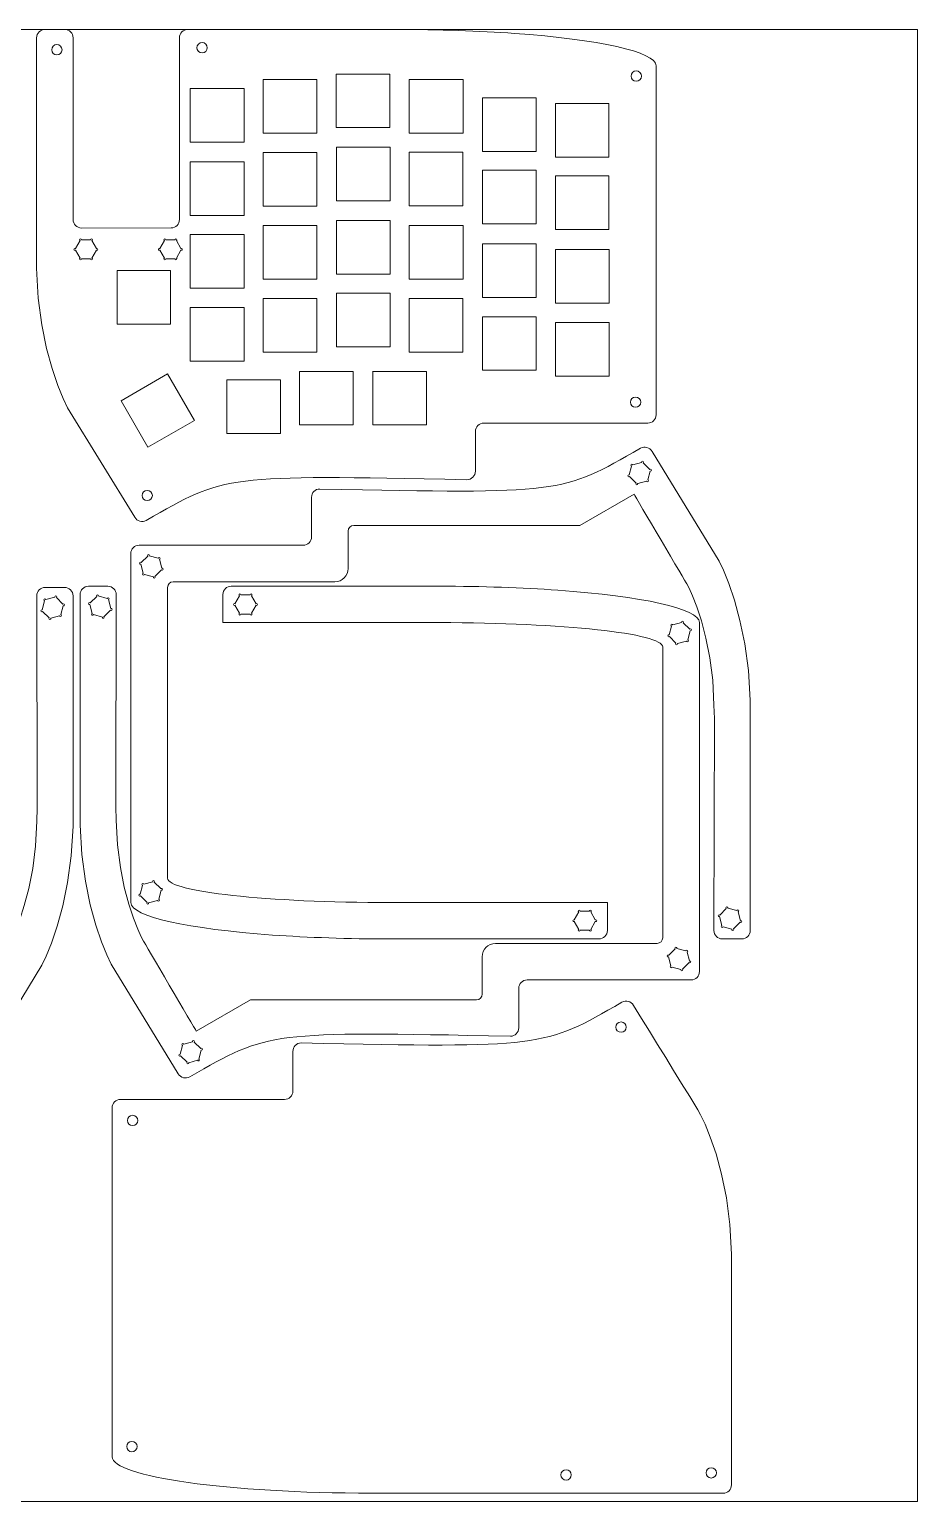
# Model space of a CAD drawing. Header units: inches. Extents: x 0 to 1120, y 0 to 1089.
# Drawn here: x 463 to 1120, y 0 to 1089 of the extents above; entities that cross this region are included whole.
import ezdxf

# ---------------------------------------------------------------- set-up
doc = ezdxf.new("R2010")
doc.units = ezdxf.units.IN
doc.header["$MEASUREMENT"] = 0
doc.layers.add('Layer 1', color=7, linetype='Continuous')

# ---------------------------------------------------------------- blocks, each defined once
blk = doc.blocks.new('block 2')
at = {"layer": 'Layer 1', "lineweight": 0}
blk.add_lwpolyline([(0, 1088.5), (1119.7, 1088.5), (1119.7, 0), (0, 0), (0, 1088.5)], dxfattribs=at)
at = {"layer": 'Layer 1', "color": 154, "lineweight": 5, "true_color": 0x213f99}
for points in [[(636, 1051.6), (675.6, 1051.6), (675.6, 1011.9), (636, 1011.9), (636, 1051.6)], [(689.9, 1055.5), (729.6, 1055.5), (729.6, 1015.9), (689.9, 1015.9), (689.9, 1055.5)], [(744, 1051.6), (783.7, 1051.6), (783.7, 1011.9), (744, 1011.9), (744, 1051.6)], [(582.1, 1044.8), (621.8, 1044.8), (621.8, 1005.1), (582.1, 1005.1), (582.1, 1044.8)], [(798.1, 1038), (837.8, 1038), (837.8, 998.3), (798.1, 998.3), (798.1, 1038)], [(852, 1033.7), (891.6, 1033.7)], [(852, 994.1), (852, 1033.7)], [(891.6, 1033.7), (891.6, 994.1)], [(690.1, 1001.4), (729.8, 1001.4), (729.8, 961.7), (690.1, 961.7), (690.1, 1001.4)], [(582.1, 990.7), (621.8, 990.7), (621.8, 951), (582.1, 951), (582.1, 990.7)], [(636, 997.5), (675.6, 997.5), (675.6, 957.8), (636, 957.8), (636, 997.5)], [(744, 997.7), (783.6, 997.7), (783.6, 958.1), (744, 958.1), (744, 997.7)], [(891.6, 994.1), (852, 994.1)], [(798.1, 984.4), (837.8, 984.4), (837.8, 944.7), (798.1, 944.7), (798.1, 984.4)], [(852, 980.2), (891.6, 980.2)], [(852, 940.5), (852, 980.2)], [(891.6, 980.2), (891.6, 940.5)], [(690.1, 947.3), (729.8, 947.3), (729.8, 907.6), (690.1, 907.6), (690.1, 947.3)], [(582.1, 936.8), (621.8, 936.8), (621.8, 897.1), (582.1, 897.1), (582.1, 936.8)], [(636, 943.6), (675.7, 943.6), (675.7, 903.9), (636, 903.9), (636, 943.6)], [(744, 943.6), (783.7, 943.6), (783.7, 903.9), (744, 903.9), (744, 943.6)], [(891.6, 940.5), (852, 940.5)], [(798.1, 930), (837.8, 930), (837.8, 890.3), (798.1, 890.3), (798.1, 930)], [(852, 925.7), (891.7, 925.7), (891.7, 886.1), (852, 886.1), (852, 925.7)], [(528, 910.2), (567.5, 910.2), (567.5, 870.5), (528, 870.5), (528, 910.2)], [(690.1, 893.4), (729.8, 893.4), (729.8, 853.7), (690.1, 853.7), (690.1, 893.4)], [(582.1, 882.9), (621.8, 882.9), (621.8, 843.3), (582.1, 843.3), (582.1, 882.9)], [(636, 889.5), (675.7, 889.5), (675.7, 849.8), (636, 849.8), (636, 889.5)], [(744, 889.5), (783.6, 889.5), (783.6, 849.8), (744, 849.8), (744, 889.5)], [(798.1, 876.1), (837.8, 876.1), (837.8, 836.5), (798.1, 836.5), (798.1, 876.1)], [(852.1, 871.9), (891.8, 871.9), (891.8, 832.2), (852.1, 832.2), (852.1, 871.9)], [(530.9, 814), (565.3, 833.8), (585.1, 799.4), (550.7, 779.6), (530.9, 814)], [(609, 829.4), (648.7, 829.4), (648.7, 789.7), (609, 789.7), (609, 829.4)], [(662.9, 835.7), (702.6, 835.7), (702.6, 796.1), (662.9, 796.1), (662.9, 835.7)], [(717, 808.6), (717, 835.8)], [(717, 835.7), (756.7, 835.7)], [(756.7, 835.7), (756.7, 796.1)], [(717, 796.1), (717, 808.6)], [(756.7, 796.1), (717, 796.1)]]:
    blk.add_lwpolyline(points, dxfattribs=at)
for points, knots in [([(792.8, 761.9), (792.8, 758.4), (790, 755.6), (786.5, 755.6), (607.9, 759.2), (607.9, 759.2), (549.5, 725.5), (546.5, 723.8), (542.7, 724.8), (541, 727.8), (541, 727.8), (491.4, 808.8), (491.4, 808.8), (491.4, 808.8), (488.1, 815.7), (488.1, 815.7), (488.1, 815.7), (484.2, 825.3), (484.2, 825.3), (484.2, 825.3), (480, 837.7), (480, 837.7), (480, 837.7), (475.9, 852.7), (475.9, 852.7), (475.9, 852.7), (472.3, 870.2), (472.3, 870.2), (472.3, 870.2), (469.6, 889.9), (469.6, 889.9), (469.6, 889.9), (468.5, 911.9), (468.5, 911.9), (468.5, 911.9), (468.5, 1082.3), (468.5, 1082.3), (468.5, 1085.7), (471.3, 1088.5), (474.8, 1088.5), (474.8, 1088.5), (489.2, 1088.5), (489.2, 1088.5), (492.7, 1088.5), (495.5, 1085.7), (495.5, 1082.3), (495.5, 1082.3), (495.5, 948), (495.5, 948), (495.5, 944.6), (498.3, 941.8), (501.7, 941.6), (501.7, 941.6), (567.9, 941.8), (567.9, 941.8), (571.3, 941.8), (574.1, 944.6), (574.1, 948), (574.1, 948), (574.1, 1082.3), (574.1, 1082.3), (574.1, 1085.7), (576.9, 1088.5), (580.4, 1088.5), (580.4, 1088.5), (734.5, 1088.5), (734.5, 1088.5), (765.9, 1088.5), (795.5, 1087.4), (821.7, 1085.6), (883.9, 1081.1), (926.4, 1072), (926.4, 1061.6), (926.4, 1061.6), (926.4, 803.6), (926.4, 803.6), (926.4, 800.2), (923.6, 797.4), (920.2, 797.4), (920.2, 797.4), (799, 797.4), (799, 797.4), (795.6, 797.4), (792.8, 794.6), (792.8, 791.1), (792.8, 791.1), (792.8, 761.9), (792.8, 761.9)], [0, 0, 0, 0, 1, 1, 1, 2, 2, 2, 3, 3, 3, 4, 4, 4, 5, 5, 5, 6, 6, 6, 7, 7, 7, 8, 8, 8, 9, 9, 9, 10, 10, 10, 11, 11, 11, 12, 12, 12, 13, 13, 13, 14, 14, 14, 15, 15, 15, 16, 16, 16, 17, 17, 17, 18, 18, 18, 19, 19, 19, 20, 20, 20, 21, 21, 21, 22, 22, 22, 23, 23, 23, 24, 24, 24, 25, 25, 25, 26, 26, 26, 27, 27, 27, 28, 28, 28, 29, 29, 29, 29]), ([(588.1, 1077.7), (588.1, 1077.7), (588.1, 1077.7), (588.1, 1077.7), (589.6, 1079.2), (592, 1079.2), (593.5, 1077.7), (595, 1076.2), (595, 1073.8), (593.5, 1072.3), (592, 1070.8), (589.6, 1070.8), (588.1, 1072.3), (586.6, 1073.8), (586.6, 1076.2), (588.1, 1077.7)], [0, 0, 0, 0, 1, 1, 1, 2, 2, 2, 3, 3, 3, 4, 4, 4, 5, 5, 5, 5]), ([(487.3, 1073.5), (487.3, 1073.5), (487.3, 1073.5), (487.3, 1073.5), (487.3, 1071.4), (485.6, 1069.7), (483.5, 1069.7), (481.4, 1069.7), (479.7, 1071.4), (479.7, 1073.5), (479.7, 1075.6), (481.4, 1077.3), (483.5, 1077.3), (485.6, 1077.3), (487.3, 1075.6), (487.3, 1073.5)], [0, 0, 0, 0, 1, 1, 1, 2, 2, 2, 3, 3, 3, 4, 4, 4, 5, 5, 5, 5]), ([(911.7, 1050.2), (911.7, 1050.2), (911.7, 1050.2), (911.7, 1050.2), (909.6, 1050.2), (907.9, 1051.9), (907.9, 1054), (907.9, 1056.1), (909.6, 1057.9), (911.7, 1057.9), (913.8, 1057.9), (915.6, 1056.1), (915.6, 1054), (915.6, 1051.9), (913.8, 1050.2), (911.7, 1050.2)], [0, 0, 0, 0, 1, 1, 1, 2, 2, 2, 3, 3, 3, 4, 4, 4, 5, 5, 5, 5]), ([(496.8, 926.6), (496.9, 926.6), (497, 926.6), (497.2, 926.5), (497.2, 926.5), (500.6, 932.4), (500.6, 932.4), (500.4, 932.5), (500.2, 932.7), (500.2, 933), (500.2, 933.4), (500.5, 933.7), (500.9, 933.7), (501.3, 933.7), (501.6, 933.4), (501.6, 933), (501.6, 933), (508.4, 933), (508.4, 933), (508.4, 933.4), (508.7, 933.7), (509.1, 933.7), (509.5, 933.7), (509.8, 933.4), (509.8, 933), (509.8, 932.7), (509.6, 932.5), (509.4, 932.4), (509.4, 932.4), (512.8, 926.5), (512.8, 926.5), (512.9, 926.6), (513, 926.6), (513.1, 926.6), (513.5, 926.6), (513.8, 926.3), (513.8, 925.9), (513.8, 925.5), (513.5, 925.2), (513.1, 925.2), (513, 925.2), (512.9, 925.2), (512.8, 925.3), (512.8, 925.3), (509.4, 919.4), (509.4, 919.4), (509.6, 919.3), (509.8, 919.1), (509.8, 918.8), (509.8, 918.4), (509.5, 918.1), (509.1, 918.1), (508.7, 918.1), (508.4, 918.4), (508.4, 918.8), (508.4, 918.8), (501.6, 918.8), (501.6, 918.8), (501.6, 918.4), (501.3, 918.1), (500.9, 918.1), (500.5, 918.1), (500.2, 918.4), (500.2, 918.8), (500.2, 919.1), (500.4, 919.3), (500.6, 919.4), (500.6, 919.4), (497.2, 925.3), (497.2, 925.3), (497.1, 925.2), (497, 925.2), (496.8, 925.2), (496.4, 925.2), (496.1, 925.5), (496.1, 925.9), (496.1, 926.3), (496.4, 926.6), (496.8, 926.6)], [0, 0, 0, 0, 1, 1, 1, 2, 2, 2, 3, 3, 3, 4, 4, 4, 5, 5, 5, 6, 6, 6, 7, 7, 7, 8, 8, 8, 9, 9, 9, 10, 10, 10, 11, 11, 11, 12, 12, 12, 13, 13, 13, 14, 14, 14, 15, 15, 15, 16, 16, 16, 17, 17, 17, 18, 18, 18, 19, 19, 19, 20, 20, 20, 21, 21, 21, 22, 22, 22, 23, 23, 23, 24, 24, 24, 25, 25, 25, 26, 26, 26, 26]), ([(559.2, 926.6), (559.3, 926.6), (559.4, 926.6), (559.6, 926.5), (559.6, 926.5), (563, 932.4), (563, 932.4), (562.8, 932.5), (562.6, 932.7), (562.6, 933), (562.6, 933.4), (562.9, 933.7), (563.3, 933.7), (563.7, 933.7), (564, 933.4), (564, 933), (564, 933), (570.8, 933), (570.8, 933), (570.8, 933.4), (571.1, 933.7), (571.5, 933.7), (571.9, 933.7), (572.2, 933.4), (572.2, 933), (572.2, 932.7), (572, 932.5), (571.8, 932.4), (571.8, 932.4), (575.2, 926.5), (575.2, 926.5), (575.3, 926.6), (575.4, 926.6), (575.5, 926.6), (575.9, 926.6), (576.2, 926.3), (576.2, 925.9), (576.2, 925.5), (575.9, 925.2), (575.5, 925.2), (575.4, 925.2), (575.3, 925.2), (575.2, 925.3), (575.2, 925.3), (571.8, 919.4), (571.8, 919.4), (572, 919.3), (572.2, 919.1), (572.2, 918.8), (572.2, 918.4), (571.9, 918.1), (571.5, 918.1), (571.1, 918.1), (570.8, 918.4), (570.8, 918.8), (570.8, 918.8), (564, 918.8), (564, 918.8), (564, 918.4), (563.7, 918.1), (563.3, 918.1), (562.9, 918.1), (562.6, 918.4), (562.6, 918.8), (562.6, 919.1), (562.8, 919.3), (563, 919.4), (563, 919.4), (559.6, 925.3), (559.6, 925.3), (559.5, 925.2), (559.4, 925.2), (559.2, 925.2), (558.8, 925.2), (558.5, 925.5), (558.5, 925.9), (558.5, 926.3), (558.8, 926.6), (559.2, 926.6)], [0, 0, 0, 0, 1, 1, 1, 2, 2, 2, 3, 3, 3, 4, 4, 4, 5, 5, 5, 6, 6, 6, 7, 7, 7, 8, 8, 8, 9, 9, 9, 10, 10, 10, 11, 11, 11, 12, 12, 12, 13, 13, 13, 14, 14, 14, 15, 15, 15, 16, 16, 16, 17, 17, 17, 18, 18, 18, 19, 19, 19, 20, 20, 20, 21, 21, 21, 22, 22, 22, 23, 23, 23, 24, 24, 24, 25, 25, 25, 26, 26, 26, 26]), ([(915.1, 812.9), (915.1, 812.9), (915.1, 812.9), (915.1, 812.9), (915.1, 810.8), (913.3, 809.1), (911.2, 809.1), (909.1, 809.1), (907.4, 810.8), (907.4, 812.9), (907.4, 815), (909.1, 816.7), (911.2, 816.7), (913.3, 816.7), (915.1, 815), (915.1, 812.9)], [0, 0, 0, 0, 1, 1, 1, 2, 2, 2, 3, 3, 3, 4, 4, 4, 5, 5, 5, 5]), ([(550.2, 747.7), (550.2, 747.7), (550.2, 747.7), (550.2, 747.7), (552.3, 747.7), (554.1, 746), (554.1, 743.9), (554.1, 741.8), (552.3, 740.1), (550.2, 740.1), (548.1, 740.1), (546.4, 741.8), (546.4, 743.9), (546.4, 746), (548.1, 747.7), (550.2, 747.7)], [0, 0, 0, 0, 1, 1, 1, 2, 2, 2, 3, 3, 3, 4, 4, 4, 5, 5, 5, 5])]:
    blk.add_open_spline(points, degree=3, knots=knots, dxfattribs=at)
blk = doc.blocks.new('block 3')
at = {"layer": 'Layer 1', "lineweight": 0}
blk.add_lwpolyline([(0, 1088.5), (1119.7, 1088.5), (1119.7, 0), (0, 0), (0, 1088.5)], dxfattribs=at)
at = {"layer": 'Layer 1', "color": 154, "lineweight": 5, "true_color": 0x213f99}
for points, knots in [([(538.1, 502.2), (538.1, 502.2), (538.1, 700.9), (538.1, 700.9), (538.1, 704.4), (540.9, 707.1), (544.3, 707.1), (544.3, 707.1), (665.5, 707.1), (665.5, 707.1), (669, 707.1), (671.7, 709.9), (671.7, 713.3), (671.7, 713.3), (671.7, 742.5), (671.7, 742.5), (671.7, 746), (674.5, 748.7), (677.9, 748.7), (856.5, 745.1), (856.5, 745.1), (914.9, 778.8), (917.9, 780.5), (921.7, 779.5), (923.4, 776.5), (923.4, 776.5), (973, 695.4), (973, 695.4), (973, 695.4), (976.2, 688.6), (976.2, 688.6), (976.2, 688.6), (980.1, 678.9), (980.1, 678.9), (980.1, 678.9), (984.3, 666.5), (984.3, 666.5), (984.3, 666.5), (988.4, 651.5), (988.4, 651.5), (988.4, 651.5), (992, 634.1), (992, 634.1), (992, 634.1), (994.6, 614.4), (994.6, 614.4), (994.6, 614.4), (996, 592.6), (996, 592.6), (996, 592.6), (996, 422.2), (996, 422.2), (996, 418.8), (993.2, 416), (989.8, 416), (989.8, 416), (975.4, 416), (975.4, 416), (971.9, 416), (969.2, 418.8), (969.2, 422.2), (969.2, 422.2), (969.5, 579.1), (969.5, 579.1), (969.5, 579.1), (969.2, 588.9), (969.2, 588.9), (969.2, 588.9), (968.3, 607.3), (968.3, 607.3), (968.3, 607.3), (966.2, 623.9), (966.2, 623.9), (966.2, 623.9), (963.3, 638.5), (963.3, 638.5), (963.3, 638.5), (960, 651.1), (960, 651.1), (960, 651.1), (956.6, 661.5), (956.6, 661.5), (956.6, 661.5), (953.4, 669.6), (953.4, 669.6), (953.4, 669.6), (950.8, 675.3), (950.8, 675.3), (950.8, 675.3), (949.1, 678.5), (949.1, 678.5), (949.1, 678.5), (911.3, 742.8), (910.1, 744.9), (910.1, 744.9), (870.1, 721.8), (870.1, 721.8), (870.1, 721.8), (703, 721.8), (703, 721.8), (700.6, 721.8), (698.8, 719.9), (698.8, 717.6), (698.8, 717.6), (698.8, 690), (698.8, 690), (698.8, 684.5), (694.4, 680.1), (688.9, 680.1), (688.9, 680.1), (569.5, 680.1), (569.5, 680.1), (567.1, 680.1), (565.3, 678.2), (565.3, 675.9), (565.3, 675.9), (565.3, 460.9), (565.3, 460.9), (565.3, 450.9), (639.1, 442.9), (730.3, 442.9), (730.3, 442.9), (890.4, 442.9), (890.4, 442.9), (890.4, 442.9), (890.4, 422.2), (890.4, 422.2), (890.4, 418.7), (887.6, 416), (884.2, 416), (884.2, 416), (730.1, 416), (730.1, 416), (698.7, 416), (669, 417.1), (642.9, 418.9), (580.7, 423.4), (538.2, 432.4), (538.2, 442.9), (538.1, 442.9), (538.1, 467.9), (538.1, 502.2)], [0, 0, 0, 0, 1, 1, 1, 2, 2, 2, 3, 3, 3, 4, 4, 4, 5, 5, 5, 6, 6, 6, 7, 7, 7, 8, 8, 8, 9, 9, 9, 10, 10, 10, 11, 11, 11, 12, 12, 12, 13, 13, 13, 14, 14, 14, 15, 15, 15, 16, 16, 16, 17, 17, 17, 18, 18, 18, 19, 19, 19, 20, 20, 20, 21, 21, 21, 22, 22, 22, 23, 23, 23, 24, 24, 24, 25, 25, 25, 26, 26, 26, 27, 27, 27, 28, 28, 28, 29, 29, 29, 30, 30, 30, 31, 31, 31, 32, 32, 32, 33, 33, 33, 34, 34, 34, 35, 35, 35, 36, 36, 36, 37, 37, 37, 38, 38, 38, 39, 39, 39, 40, 40, 40, 41, 41, 41, 42, 42, 42, 43, 43, 43, 44, 44, 44, 45, 45, 45, 46, 46, 46, 47, 47, 47, 47]), ([(908, 765.9), (908.1, 765.8), (908.2, 765.8), (908.3, 765.7), (908.3, 765.7), (906.5, 759.1), (906.5, 759.1), (906.3, 759.2), (906, 759.1), (905.8, 758.9), (905.5, 758.6), (905.5, 758.2), (905.8, 757.9), (906.1, 757.6), (906.5, 757.6), (906.8, 757.9), (906.8, 757.9), (911.6, 753.1), (911.6, 753.1), (911.3, 752.8), (911.3, 752.4), (911.6, 752.1), (911.9, 751.8), (912.3, 751.8), (912.6, 752.1), (912.8, 752.3), (912.8, 752.6), (912.8, 752.8), (912.8, 752.8), (919.4, 754.6), (919.4, 754.6), (919.4, 754.5), (919.5, 754.4), (919.6, 754.3), (919.9, 754), (920.3, 754), (920.6, 754.3), (920.9, 754.6), (920.9, 755), (920.6, 755.3), (920.5, 755.4), (920.4, 755.4), (920.3, 755.5), (920.3, 755.5), (922, 762), (922, 762), (922.2, 761.9), (922.5, 762), (922.7, 762.2), (923, 762.5), (923, 762.9), (922.7, 763.2), (922.4, 763.5), (922, 763.5), (921.7, 763.2), (921.7, 763.2), (916.9, 768), (916.9, 768), (917.2, 768.3), (917.2, 768.7), (916.9, 769), (916.6, 769.3), (916.2, 769.3), (915.9, 769), (915.7, 768.8), (915.7, 768.5), (915.7, 768.3), (915.7, 768.3), (909.1, 766.5), (909.1, 766.5), (909.1, 766.6), (909, 766.7), (908.9, 766.8), (908.6, 767.1), (908.2, 767.1), (907.9, 766.8), (907.8, 766.6), (907.8, 766.1), (908, 765.9)], [0, 0, 0, 0, 1, 1, 1, 2, 2, 2, 3, 3, 3, 4, 4, 4, 5, 5, 5, 6, 6, 6, 7, 7, 7, 8, 8, 8, 9, 9, 9, 10, 10, 10, 11, 11, 11, 12, 12, 12, 13, 13, 13, 14, 14, 14, 15, 15, 15, 16, 16, 16, 17, 17, 17, 18, 18, 18, 19, 19, 19, 20, 20, 20, 21, 21, 21, 22, 22, 22, 23, 23, 23, 24, 24, 24, 25, 25, 25, 26, 26, 26, 26]), ([(558.6, 697.9), (558.5, 697.8), (558.5, 697.7), (558.4, 697.6), (558.4, 697.6), (551.8, 699.4), (551.8, 699.4), (551.9, 699.6), (551.8, 699.9), (551.6, 700.1), (551.3, 700.4), (550.9, 700.4), (550.6, 700.1), (550.3, 699.8), (550.3, 699.4), (550.6, 699.1), (550.6, 699.1), (545.8, 694.3), (545.8, 694.3), (545.5, 694.6), (545.1, 694.6), (544.8, 694.3), (544.5, 694), (544.5, 693.6), (544.8, 693.3), (545, 693.1), (545.3, 693.1), (545.5, 693.1), (545.5, 693.1), (547.3, 686.5), (547.3, 686.5), (547.2, 686.5), (547.1, 686.4), (547, 686.3), (546.7, 686), (546.7, 685.6), (547, 685.3), (547.3, 685), (547.7, 685), (548, 685.3), (548.1, 685.4), (548.1, 685.5), (548.2, 685.6), (548.2, 685.6), (554.8, 683.8), (554.8, 683.8), (554.7, 683.6), (554.8, 683.3), (555, 683.1), (555.3, 682.8), (555.7, 682.8), (556, 683.1), (556.3, 683.4), (556.3, 683.8), (556, 684.1), (556, 684.1), (560.8, 688.9), (560.8, 688.9), (561.1, 688.6), (561.5, 688.6), (561.8, 688.9), (562.1, 689.2), (562.1, 689.6), (561.8, 689.9), (561.6, 690.1), (561.3, 690.1), (561.1, 690.1), (561.1, 690.1), (559.3, 696.7), (559.3, 696.7), (559.4, 696.7), (559.5, 696.8), (559.6, 696.9), (559.9, 697.2), (559.9, 697.6), (559.6, 697.9), (559.3, 698.1), (558.9, 698.1), (558.6, 697.9)], [0, 0, 0, 0, 1, 1, 1, 2, 2, 2, 3, 3, 3, 4, 4, 4, 5, 5, 5, 6, 6, 6, 7, 7, 7, 8, 8, 8, 9, 9, 9, 10, 10, 10, 11, 11, 11, 12, 12, 12, 13, 13, 13, 14, 14, 14, 15, 15, 15, 16, 16, 16, 17, 17, 17, 18, 18, 18, 19, 19, 19, 20, 20, 20, 21, 21, 21, 22, 22, 22, 23, 23, 23, 24, 24, 24, 25, 25, 25, 26, 26, 26, 26]), ([(37.5, 589.7), (37.5, 589.7), (37.5, 391), (37.5, 391), (37.5, 387.5), (40.3, 384.8), (43.7, 384.8), (43.7, 384.8), (164.9, 384.8), (164.9, 384.8), (168.4, 384.8), (171.1, 382), (171.1, 378.6), (171.1, 378.6), (171.1, 349.4), (171.1, 349.4), (171.1, 345.9), (173.9, 343.2), (177.3, 343.2), (355.9, 346.8), (355.9, 346.8), (414.3, 313.1), (417.3, 311.4), (421.1, 312.4), (422.8, 315.4), (422.8, 315.4), (472.4, 396.5), (472.4, 396.5), (472.4, 396.5), (475.6, 403.3), (475.6, 403.3), (475.6, 403.3), (479.5, 413), (479.5, 413), (479.5, 413), (483.7, 425.4), (483.7, 425.4), (483.7, 425.4), (487.8, 440.4), (487.8, 440.4), (487.8, 440.4), (491.4, 457.8), (491.4, 457.8), (491.4, 457.8), (494, 477.5), (494, 477.5), (494, 477.5), (495.4, 499.3), (495.4, 499.3), (495.4, 499.3), (495.4, 669.7), (495.4, 669.7), (495.4, 673.1), (492.6, 675.9), (489.2, 675.9), (489.2, 675.9), (474.8, 675.9), (474.8, 675.9), (471.3, 675.9), (468.6, 673.1), (468.6, 669.7), (468.6, 669.7), (468.9, 512.8), (468.9, 512.8), (468.9, 512.8), (468.6, 503), (468.6, 503), (468.6, 503), (467.7, 484.6), (467.7, 484.6), (467.7, 484.6), (465.6, 468), (465.6, 468), (465.6, 468), (462.7, 453.4), (462.7, 453.4), (462.7, 453.4), (459.4, 440.8), (459.4, 440.8), (459.4, 440.8), (456, 430.4), (456, 430.4), (456, 430.4), (452.8, 422.3), (452.8, 422.3), (452.8, 422.3), (450.2, 416.6), (450.2, 416.6), (450.2, 416.6), (448.5, 413.4), (448.5, 413.4), (448.5, 413.4), (410.7, 349.1), (409.5, 347), (409.5, 347), (369.5, 370.1), (369.5, 370.1), (369.5, 370.1), (202.4, 370.1), (202.4, 370.1), (200, 370.1), (198.2, 372), (198.2, 374.3), (198.2, 374.3), (198.2, 401.9), (198.2, 401.9), (198.2, 407.4), (193.8, 411.8), (188.3, 411.8), (188.3, 411.8), (68.9, 411.8), (68.9, 411.8), (66.5, 411.8), (64.7, 413.7), (64.7, 416), (64.7, 416), (64.7, 631), (64.7, 631), (64.7, 641), (138.5, 649), (229.7, 649), (229.7, 649), (389.8, 649), (389.8, 649), (389.8, 649), (389.8, 669.7), (389.8, 669.7), (389.8, 673.2), (387, 675.9), (383.6, 675.9), (383.6, 675.9), (229.5, 675.9), (229.5, 675.9), (198.1, 675.9), (168.4, 674.8), (142.3, 673), (80.1, 668.5), (37.6, 659.5), (37.6, 649), (37.5, 649), (37.5, 624), (37.5, 589.7)], [0, 0, 0, 0, 1, 1, 1, 2, 2, 2, 3, 3, 3, 4, 4, 4, 5, 5, 5, 6, 6, 6, 7, 7, 7, 8, 8, 8, 9, 9, 9, 10, 10, 10, 11, 11, 11, 12, 12, 12, 13, 13, 13, 14, 14, 14, 15, 15, 15, 16, 16, 16, 17, 17, 17, 18, 18, 18, 19, 19, 19, 20, 20, 20, 21, 21, 21, 22, 22, 22, 23, 23, 23, 24, 24, 24, 25, 25, 25, 26, 26, 26, 27, 27, 27, 28, 28, 28, 29, 29, 29, 30, 30, 30, 31, 31, 31, 32, 32, 32, 33, 33, 33, 34, 34, 34, 35, 35, 35, 36, 36, 36, 37, 37, 37, 38, 38, 38, 39, 39, 39, 40, 40, 40, 41, 41, 41, 42, 42, 42, 43, 43, 43, 44, 44, 44, 45, 45, 45, 46, 46, 46, 47, 47, 47, 47]), ([(958.5, 590.6), (958.5, 590.6), (958.5, 391.9), (958.5, 391.9), (958.5, 388.4), (955.7, 385.7), (952.3, 385.7), (952.3, 385.7), (831.1, 385.7), (831.1, 385.7), (827.6, 385.7), (824.9, 382.9), (824.9, 379.5), (824.9, 379.5), (824.9, 350.3), (824.9, 350.3), (824.9, 346.8), (822.1, 344.1), (818.7, 344.1), (640.1, 347.7), (640.1, 347.7), (581.7, 314), (578.7, 312.3), (574.9, 313.3), (573.2, 316.3), (573.2, 316.3), (523.6, 397.4), (523.6, 397.4), (523.6, 397.4), (520.4, 404.2), (520.4, 404.2), (520.4, 404.2), (516.5, 413.9), (516.5, 413.9), (516.5, 413.9), (512.3, 426.3), (512.3, 426.3), (512.3, 426.3), (508.2, 441.3), (508.2, 441.3), (508.2, 441.3), (504.6, 458.7), (504.6, 458.7), (504.6, 458.7), (502, 478.4), (502, 478.4), (502, 478.4), (500.6, 500.2), (500.6, 500.2), (500.6, 500.2), (500.6, 670.6), (500.6, 670.6), (500.6, 674), (503.4, 676.8), (506.8, 676.8), (506.8, 676.8), (521.2, 676.8), (521.2, 676.8), (524.7, 676.8), (527.4, 674), (527.4, 670.6), (527.4, 670.6), (527.1, 513.7), (527.1, 513.7), (527.1, 513.7), (527.4, 503.9), (527.4, 503.9), (527.4, 503.9), (528.3, 485.5), (528.3, 485.5), (528.3, 485.5), (530.4, 468.9), (530.4, 468.9), (530.4, 468.9), (533.3, 454.3), (533.3, 454.3), (533.3, 454.3), (536.6, 441.7), (536.6, 441.7), (536.6, 441.7), (540, 431.3), (540, 431.3), (540, 431.3), (543.2, 423.2), (543.2, 423.2), (543.2, 423.2), (545.8, 417.5), (545.8, 417.5), (545.8, 417.5), (547.5, 414.3), (547.5, 414.3), (547.5, 414.3), (585.3, 350), (586.5, 347.9), (586.5, 347.9), (626.5, 371), (626.5, 371), (626.5, 371), (793.6, 371), (793.6, 371), (796, 371), (797.8, 372.9), (797.8, 375.2), (797.8, 375.2), (797.8, 402.8), (797.8, 402.8), (797.8, 408.3), (802.2, 412.7), (807.7, 412.7), (807.7, 412.7), (927.1, 412.7), (927.1, 412.7), (929.5, 412.7), (931.3, 414.6), (931.3, 416.9), (931.3, 416.9), (931.3, 631.9), (931.3, 631.9), (931.3, 641.9), (857.5, 649.9), (766.3, 649.9), (766.3, 649.9), (606.2, 649.9), (606.2, 649.9), (606.2, 649.9), (606.2, 670.6), (606.2, 670.6), (606.2, 674.1), (609, 676.8), (612.4, 676.8), (612.4, 676.8), (766.5, 676.8), (766.5, 676.8), (797.9, 676.8), (827.6, 675.7), (853.7, 673.9), (915.9, 669.4), (958.4, 660.4), (958.4, 649.9), (958.5, 649.9), (958.5, 624.9), (958.5, 590.6)], [0, 0, 0, 0, 1, 1, 1, 2, 2, 2, 3, 3, 3, 4, 4, 4, 5, 5, 5, 6, 6, 6, 7, 7, 7, 8, 8, 8, 9, 9, 9, 10, 10, 10, 11, 11, 11, 12, 12, 12, 13, 13, 13, 14, 14, 14, 15, 15, 15, 16, 16, 16, 17, 17, 17, 18, 18, 18, 19, 19, 19, 20, 20, 20, 21, 21, 21, 22, 22, 22, 23, 23, 23, 24, 24, 24, 25, 25, 25, 26, 26, 26, 27, 27, 27, 28, 28, 28, 29, 29, 29, 30, 30, 30, 31, 31, 31, 32, 32, 32, 33, 33, 33, 34, 34, 34, 35, 35, 35, 36, 36, 36, 37, 37, 37, 38, 38, 38, 39, 39, 39, 40, 40, 40, 41, 41, 41, 42, 42, 42, 43, 43, 43, 44, 44, 44, 45, 45, 45, 46, 46, 46, 47, 47, 47, 47]), ([(485.7, 654.6), (485.6, 654.7), (485.6, 654.8), (485.5, 654.9), (485.5, 654.9), (478.9, 653.1), (478.9, 653.1), (479, 652.9), (478.9, 652.6), (478.7, 652.4), (478.4, 652.1), (478, 652.1), (477.7, 652.4), (477.4, 652.7), (477.4, 653.1), (477.7, 653.4), (477.7, 653.4), (472.9, 658.2), (472.9, 658.2), (472.6, 657.9), (472.2, 657.9), (471.9, 658.2), (471.6, 658.5), (471.6, 658.9), (471.9, 659.2), (472.1, 659.4), (472.4, 659.4), (472.6, 659.4), (472.6, 659.4), (474.4, 666), (474.4, 666), (474.3, 666), (474.2, 666.1), (474.1, 666.2), (473.8, 666.5), (473.8, 666.9), (474.1, 667.2), (474.4, 667.5), (474.8, 667.5), (475.1, 667.2), (475.2, 667.1), (475.2, 667), (475.3, 666.9), (475.3, 666.9), (481.9, 668.7), (481.9, 668.7), (481.8, 668.9), (481.9, 669.2), (482.1, 669.4), (482.4, 669.7), (482.8, 669.7), (483.1, 669.4), (483.4, 669.1), (483.4, 668.7), (483.1, 668.4), (483.1, 668.4), (487.9, 663.6), (487.9, 663.6), (488.2, 663.9), (488.6, 663.9), (488.9, 663.6), (489.2, 663.3), (489.2, 662.9), (488.9, 662.6), (488.7, 662.4), (488.5, 662.4), (488.2, 662.4), (488.2, 662.4), (486.4, 655.8), (486.4, 655.8), (486.5, 655.8), (486.6, 655.7), (486.7, 655.6), (487, 655.3), (487, 654.9), (486.7, 654.6), (486.5, 654.4), (486, 654.4), (485.7, 654.6)], [0, 0, 0, 0, 1, 1, 1, 2, 2, 2, 3, 3, 3, 4, 4, 4, 5, 5, 5, 6, 6, 6, 7, 7, 7, 8, 8, 8, 9, 9, 9, 10, 10, 10, 11, 11, 11, 12, 12, 12, 13, 13, 13, 14, 14, 14, 15, 15, 15, 16, 16, 16, 17, 17, 17, 18, 18, 18, 19, 19, 19, 20, 20, 20, 21, 21, 21, 22, 22, 22, 23, 23, 23, 24, 24, 24, 25, 25, 25, 26, 26, 26, 26]), ([(510.3, 655.5), (510.4, 655.6), (510.4, 655.7), (510.5, 655.8), (510.5, 655.8), (517.1, 654), (517.1, 654), (517, 653.8), (517.1, 653.5), (517.3, 653.3), (517.6, 653), (518, 653), (518.3, 653.3), (518.6, 653.6), (518.6, 654), (518.3, 654.3), (518.3, 654.3), (523.1, 659.1), (523.1, 659.1), (523.4, 658.8), (523.8, 658.8), (524.1, 659.1), (524.4, 659.4), (524.4, 659.8), (524.1, 660.1), (523.9, 660.3), (523.6, 660.3), (523.4, 660.3), (523.4, 660.3), (521.6, 666.9), (521.6, 666.9), (521.7, 666.9), (521.8, 667), (521.9, 667.1), (522.2, 667.4), (522.2, 667.8), (521.9, 668.1), (521.6, 668.4), (521.2, 668.4), (520.9, 668.1), (520.8, 668), (520.8, 667.9), (520.7, 667.8), (520.7, 667.8), (514.1, 669.6), (514.1, 669.6), (514.2, 669.8), (514.1, 670.1), (513.9, 670.3), (513.6, 670.6), (513.2, 670.6), (512.9, 670.3), (512.6, 670), (512.6, 669.6), (512.9, 669.3), (512.9, 669.3), (508.1, 664.5), (508.1, 664.5), (507.8, 664.8), (507.4, 664.8), (507.1, 664.5), (506.8, 664.2), (506.8, 663.8), (507.1, 663.5), (507.3, 663.3), (507.5, 663.3), (507.8, 663.3), (507.8, 663.3), (509.6, 656.7), (509.6, 656.7), (509.5, 656.7), (509.4, 656.6), (509.3, 656.5), (509, 656.2), (509, 655.8), (509.3, 655.5), (509.5, 655.3), (510, 655.3), (510.3, 655.5)], [0, 0, 0, 0, 1, 1, 1, 2, 2, 2, 3, 3, 3, 4, 4, 4, 5, 5, 5, 6, 6, 6, 7, 7, 7, 8, 8, 8, 9, 9, 9, 10, 10, 10, 11, 11, 11, 12, 12, 12, 13, 13, 13, 14, 14, 14, 15, 15, 15, 16, 16, 16, 17, 17, 17, 18, 18, 18, 19, 19, 19, 20, 20, 20, 21, 21, 21, 22, 22, 22, 23, 23, 23, 24, 24, 24, 25, 25, 25, 26, 26, 26, 26]), ([(631.1, 664), (631, 664), (630.9, 664), (630.7, 663.9), (630.7, 663.9), (627.3, 669.8), (627.3, 669.8), (627.5, 669.9), (627.7, 670.1), (627.7, 670.4), (627.7, 670.8), (627.4, 671.1), (627, 671.1), (626.6, 671.1), (626.3, 670.8), (626.3, 670.4), (626.3, 670.4), (619.5, 670.4), (619.5, 670.4), (619.5, 670.8), (619.2, 671.1), (618.8, 671.1), (618.4, 671.1), (618.1, 670.8), (618.1, 670.4), (618.1, 670.1), (618.3, 669.9), (618.5, 669.8), (618.5, 669.8), (615.1, 663.9), (615.1, 663.9), (615, 664), (614.9, 664), (614.8, 664), (614.4, 664), (614.1, 663.7), (614.1, 663.3), (614.1, 662.9), (614.4, 662.6), (614.8, 662.6), (614.9, 662.6), (615, 662.6), (615.1, 662.7), (615.1, 662.7), (618.5, 656.8), (618.5, 656.8), (618.3, 656.7), (618.1, 656.5), (618.1, 656.2), (618.1, 655.8), (618.4, 655.5), (618.8, 655.5), (619.2, 655.5), (619.5, 655.8), (619.5, 656.2), (619.5, 656.2), (626.3, 656.2), (626.3, 656.2), (626.3, 655.8), (626.6, 655.5), (627, 655.5), (627.4, 655.5), (627.7, 655.8), (627.7, 656.2), (627.7, 656.5), (627.5, 656.7), (627.3, 656.8), (627.3, 656.8), (630.7, 662.7), (630.7, 662.7), (630.8, 662.6), (630.9, 662.6), (631.1, 662.6), (631.5, 662.6), (631.8, 662.9), (631.8, 663.3), (631.8, 663.7), (631.5, 664), (631.1, 664)], [0, 0, 0, 0, 1, 1, 1, 2, 2, 2, 3, 3, 3, 4, 4, 4, 5, 5, 5, 6, 6, 6, 7, 7, 7, 8, 8, 8, 9, 9, 9, 10, 10, 10, 11, 11, 11, 12, 12, 12, 13, 13, 13, 14, 14, 14, 15, 15, 15, 16, 16, 16, 17, 17, 17, 18, 18, 18, 19, 19, 19, 20, 20, 20, 21, 21, 21, 22, 22, 22, 23, 23, 23, 24, 24, 24, 25, 25, 25, 26, 26, 26, 26]), ([(937.5, 647.6), (937.6, 647.5), (937.7, 647.5), (937.8, 647.4), (937.8, 647.4), (936, 640.8), (936, 640.8), (935.8, 640.9), (935.5, 640.8), (935.3, 640.6), (935, 640.3), (935, 639.9), (935.3, 639.6), (935.6, 639.3), (936, 639.3), (936.3, 639.6), (936.3, 639.6), (941.1, 634.8), (941.1, 634.8), (940.8, 634.5), (940.8, 634.1), (941.1, 633.8), (941.4, 633.5), (941.8, 633.5), (942.1, 633.8), (942.3, 634), (942.3, 634.3), (942.3, 634.5), (942.3, 634.5), (948.9, 636.3), (948.9, 636.3), (948.9, 636.2), (949, 636.1), (949.1, 636), (949.4, 635.7), (949.8, 635.7), (950.1, 636), (950.4, 636.3), (950.4, 636.7), (950.1, 637), (950, 637.1), (949.9, 637.1), (949.8, 637.2), (949.8, 637.2), (951.6, 643.8), (951.6, 643.8), (951.8, 643.7), (952.1, 643.8), (952.3, 644), (952.6, 644.3), (952.6, 644.7), (952.3, 645), (952, 645.3), (951.6, 645.3), (951.3, 645), (951.3, 645), (946.5, 649.8), (946.5, 649.8), (946.8, 650.1), (946.8, 650.5), (946.5, 650.8), (946.2, 651.1), (945.8, 651.1), (945.5, 650.8), (945.3, 650.6), (945.3, 650.3), (945.3, 650.1), (945.3, 650.1), (938.7, 648.3), (938.7, 648.3), (938.7, 648.4), (938.6, 648.5), (938.5, 648.6), (938.2, 648.9), (937.8, 648.9), (937.5, 648.6), (937.2, 648.3), (937.2, 647.9), (937.5, 647.6)], [0, 0, 0, 0, 1, 1, 1, 2, 2, 2, 3, 3, 3, 4, 4, 4, 5, 5, 5, 6, 6, 6, 7, 7, 7, 8, 8, 8, 9, 9, 9, 10, 10, 10, 11, 11, 11, 12, 12, 12, 13, 13, 13, 14, 14, 14, 15, 15, 15, 16, 16, 16, 17, 17, 17, 18, 18, 18, 19, 19, 19, 20, 20, 20, 21, 21, 21, 22, 22, 22, 23, 23, 23, 24, 24, 24, 25, 25, 25, 26, 26, 26, 26]), ([(559.1, 445.2), (559, 445.3), (558.9, 445.3), (558.8, 445.4), (558.8, 445.4), (560.6, 452), (560.6, 452), (560.8, 451.9), (561.1, 452), (561.3, 452.2), (561.6, 452.5), (561.6, 452.9), (561.3, 453.2), (561, 453.5), (560.6, 453.5), (560.3, 453.2), (560.3, 453.2), (555.5, 458), (555.5, 458), (555.8, 458.3), (555.8, 458.7), (555.5, 459), (555.2, 459.3), (554.8, 459.3), (554.5, 459), (554.3, 458.8), (554.3, 458.5), (554.3, 458.3), (554.3, 458.3), (547.7, 456.5), (547.7, 456.5), (547.7, 456.6), (547.6, 456.7), (547.5, 456.8), (547.2, 457.1), (546.8, 457.1), (546.5, 456.8), (546.2, 456.5), (546.2, 456.1), (546.5, 455.8), (546.6, 455.7), (546.7, 455.7), (546.8, 455.6), (546.8, 455.6), (545, 449), (545, 449), (544.8, 449.1), (544.5, 449), (544.3, 448.8), (544, 448.5), (544, 448.1), (544.3, 447.8), (544.6, 447.5), (545, 447.5), (545.3, 447.8), (545.3, 447.8), (550.1, 443), (550.1, 443), (549.8, 442.7), (549.8, 442.3), (550.1, 442), (550.4, 441.7), (550.8, 441.7), (551.1, 442), (551.3, 442.2), (551.3, 442.5), (551.3, 442.7), (551.3, 442.7), (557.9, 444.5), (557.9, 444.5), (557.9, 444.4), (558, 444.3), (558.1, 444.2), (558.4, 443.9), (558.8, 443.9), (559.1, 444.2), (559.4, 444.5), (559.4, 444.9), (559.1, 445.2)], [0, 0, 0, 0, 1, 1, 1, 2, 2, 2, 3, 3, 3, 4, 4, 4, 5, 5, 5, 6, 6, 6, 7, 7, 7, 8, 8, 8, 9, 9, 9, 10, 10, 10, 11, 11, 11, 12, 12, 12, 13, 13, 13, 14, 14, 14, 15, 15, 15, 16, 16, 16, 17, 17, 17, 18, 18, 18, 19, 19, 19, 20, 20, 20, 21, 21, 21, 22, 22, 22, 23, 23, 23, 24, 24, 24, 25, 25, 25, 26, 26, 26, 26]), ([(865.5, 428.8), (865.6, 428.8), (865.7, 428.8), (865.9, 428.9), (865.9, 428.9), (869.3, 423), (869.3, 423), (869.1, 422.9), (868.9, 422.7), (868.9, 422.4), (868.9, 422), (869.2, 421.7), (869.6, 421.7), (870, 421.7), (870.3, 422), (870.3, 422.4), (870.3, 422.4), (877.1, 422.4), (877.1, 422.4), (877.1, 422), (877.4, 421.7), (877.8, 421.7), (878.2, 421.7), (878.5, 422), (878.5, 422.4), (878.5, 422.7), (878.3, 422.9), (878.1, 423), (878.1, 423), (881.5, 428.9), (881.5, 428.9), (881.6, 428.8), (881.7, 428.8), (881.8, 428.8), (882.2, 428.8), (882.5, 429.1), (882.5, 429.5), (882.5, 429.9), (882.2, 430.2), (881.8, 430.2), (881.7, 430.2), (881.6, 430.2), (881.5, 430.1), (881.5, 430.1), (878.1, 436), (878.1, 436), (878.3, 436.1), (878.5, 436.3), (878.5, 436.6), (878.5, 437), (878.2, 437.3), (877.8, 437.3), (877.4, 437.3), (877.1, 437), (877.1, 436.6), (877.1, 436.6), (870.3, 436.6), (870.3, 436.6), (870.3, 437), (870, 437.3), (869.6, 437.3), (869.2, 437.3), (868.9, 437), (868.9, 436.6), (868.9, 436.3), (869.1, 436.1), (869.3, 436), (869.3, 436), (865.9, 430.1), (865.9, 430.1), (865.8, 430.2), (865.7, 430.2), (865.5, 430.2), (865.1, 430.2), (864.8, 429.9), (864.8, 429.5), (864.8, 429.1), (865.1, 428.8), (865.5, 428.8)], [0, 0, 0, 0, 1, 1, 1, 2, 2, 2, 3, 3, 3, 4, 4, 4, 5, 5, 5, 6, 6, 6, 7, 7, 7, 8, 8, 8, 9, 9, 9, 10, 10, 10, 11, 11, 11, 12, 12, 12, 13, 13, 13, 14, 14, 14, 15, 15, 15, 16, 16, 16, 17, 17, 17, 18, 18, 18, 19, 19, 19, 20, 20, 20, 21, 21, 21, 22, 22, 22, 23, 23, 23, 24, 24, 24, 25, 25, 25, 26, 26, 26, 26]), ([(986.3, 437.3), (986.2, 437.2), (986.2, 437.1), (986.1, 437), (986.1, 437), (979.5, 438.8), (979.5, 438.8), (979.6, 439), (979.5, 439.3), (979.3, 439.5), (979, 439.8), (978.6, 439.8), (978.3, 439.5), (978, 439.2), (978, 438.8), (978.3, 438.5), (978.3, 438.5), (973.5, 433.7), (973.5, 433.7), (973.2, 434), (972.8, 434), (972.5, 433.7), (972.2, 433.4), (972.2, 433), (972.5, 432.7), (972.7, 432.5), (973, 432.5), (973.2, 432.5), (973.2, 432.5), (975, 425.9), (975, 425.9), (974.9, 425.9), (974.8, 425.8), (974.7, 425.7), (974.4, 425.4), (974.4, 425), (974.7, 424.7), (975, 424.4), (975.4, 424.4), (975.7, 424.7), (975.8, 424.8), (975.8, 424.9), (975.9, 425), (975.9, 425), (982.5, 423.2), (982.5, 423.2), (982.4, 423), (982.5, 422.7), (982.7, 422.5), (983, 422.2), (983.4, 422.2), (983.7, 422.5), (984, 422.8), (984, 423.2), (983.7, 423.5), (983.7, 423.5), (988.5, 428.3), (988.5, 428.3), (988.8, 428), (989.2, 428), (989.5, 428.3), (989.8, 428.6), (989.8, 429), (989.5, 429.3), (989.3, 429.5), (989.1, 429.5), (988.8, 429.5), (988.8, 429.5), (987, 436.1), (987, 436.1), (987.1, 436.1), (987.2, 436.2), (987.3, 436.3), (987.6, 436.6), (987.6, 437), (987.3, 437.3), (987.1, 437.5), (986.6, 437.5), (986.3, 437.3)], [0, 0, 0, 0, 1, 1, 1, 2, 2, 2, 3, 3, 3, 4, 4, 4, 5, 5, 5, 6, 6, 6, 7, 7, 7, 8, 8, 8, 9, 9, 9, 10, 10, 10, 11, 11, 11, 12, 12, 12, 13, 13, 13, 14, 14, 14, 15, 15, 15, 16, 16, 16, 17, 17, 17, 18, 18, 18, 19, 19, 19, 20, 20, 20, 21, 21, 21, 22, 22, 22, 23, 23, 23, 24, 24, 24, 25, 25, 25, 26, 26, 26, 26]), ([(938, 394.9), (938.1, 395), (938.1, 395.1), (938.2, 395.2), (938.2, 395.2), (944.8, 393.4), (944.8, 393.4), (944.7, 393.2), (944.8, 392.9), (945, 392.7), (945.3, 392.4), (945.7, 392.4), (946, 392.7), (946.3, 393), (946.3, 393.4), (946, 393.7), (946, 393.7), (950.8, 398.5), (950.8, 398.5), (951.1, 398.2), (951.5, 398.2), (951.8, 398.5), (952.1, 398.8), (952.1, 399.2), (951.8, 399.5), (951.6, 399.7), (951.3, 399.7), (951.1, 399.7), (951.1, 399.7), (949.3, 406.3), (949.3, 406.3), (949.4, 406.3), (949.5, 406.4), (949.6, 406.5), (949.9, 406.8), (949.9, 407.2), (949.6, 407.5), (949.3, 407.8), (948.9, 407.8), (948.6, 407.5), (948.5, 407.4), (948.5, 407.3), (948.4, 407.2), (948.4, 407.2), (941.8, 409), (941.8, 409), (941.9, 409.2), (941.8, 409.5), (941.6, 409.7), (941.3, 410), (940.9, 410), (940.6, 409.7), (940.3, 409.4), (940.3, 409), (940.6, 408.7), (940.6, 408.7), (935.8, 403.9), (935.8, 403.9), (935.5, 404.2), (935.1, 404.2), (934.8, 403.9), (934.5, 403.6), (934.5, 403.2), (934.8, 402.9), (935, 402.7), (935.3, 402.7), (935.5, 402.7), (935.5, 402.7), (937.3, 396.1), (937.3, 396.1), (937.2, 396.1), (937.1, 396), (937, 395.9), (936.7, 395.6), (936.7, 395.2), (937, 394.9), (937.3, 394.7), (937.7, 394.7), (938, 394.9)], [0, 0, 0, 0, 1, 1, 1, 2, 2, 2, 3, 3, 3, 4, 4, 4, 5, 5, 5, 6, 6, 6, 7, 7, 7, 8, 8, 8, 9, 9, 9, 10, 10, 10, 11, 11, 11, 12, 12, 12, 13, 13, 13, 14, 14, 14, 15, 15, 15, 16, 16, 16, 17, 17, 17, 18, 18, 18, 19, 19, 19, 20, 20, 20, 21, 21, 21, 22, 22, 22, 23, 23, 23, 24, 24, 24, 25, 25, 25, 26, 26, 26, 26]), ([(588.6, 326.9), (588.5, 327), (588.4, 327), (588.3, 327.1), (588.3, 327.1), (590.1, 333.7), (590.1, 333.7), (590.3, 333.6), (590.6, 333.7), (590.8, 333.9), (591.1, 334.2), (591.1, 334.6), (590.8, 334.9), (590.5, 335.2), (590.1, 335.2), (589.8, 334.9), (589.8, 334.9), (585, 339.7), (585, 339.7), (585.3, 340), (585.3, 340.4), (585, 340.7), (584.7, 341), (584.3, 341), (584, 340.7), (583.8, 340.5), (583.8, 340.2), (583.8, 340), (583.8, 340), (577.2, 338.2), (577.2, 338.2), (577.2, 338.3), (577.1, 338.4), (577, 338.5), (576.7, 338.8), (576.3, 338.8), (576, 338.5), (575.7, 338.2), (575.7, 337.8), (576, 337.5), (576.1, 337.4), (576.2, 337.4), (576.3, 337.3), (576.3, 337.3), (574.6, 330.8), (574.6, 330.8), (574.4, 330.9), (574.1, 330.8), (573.9, 330.6), (573.6, 330.3), (573.6, 329.9), (573.9, 329.6), (574.2, 329.3), (574.6, 329.3), (574.9, 329.6), (574.9, 329.6), (579.7, 324.8), (579.7, 324.8), (579.4, 324.5), (579.4, 324.1), (579.7, 323.8), (580, 323.5), (580.4, 323.5), (580.7, 323.8), (580.9, 324), (580.9, 324.3), (580.9, 324.5), (580.9, 324.5), (587.5, 326.3), (587.5, 326.3), (587.5, 326.2), (587.6, 326.1), (587.7, 326), (588, 325.7), (588.4, 325.7), (588.7, 326), (588.8, 326.2), (588.8, 326.7), (588.6, 326.9)], [0, 0, 0, 0, 1, 1, 1, 2, 2, 2, 3, 3, 3, 4, 4, 4, 5, 5, 5, 6, 6, 6, 7, 7, 7, 8, 8, 8, 9, 9, 9, 10, 10, 10, 11, 11, 11, 12, 12, 12, 13, 13, 13, 14, 14, 14, 15, 15, 15, 16, 16, 16, 17, 17, 17, 18, 18, 18, 19, 19, 19, 20, 20, 20, 21, 21, 21, 22, 22, 22, 23, 23, 23, 24, 24, 24, 25, 25, 25, 26, 26, 26, 26])]:
    blk.add_open_spline(points, degree=3, knots=knots, dxfattribs=at)
blk = doc.blocks.new('block 4')
at = {"layer": 'Layer 1', "lineweight": 0}
blk.add_lwpolyline([(0, 1088.5), (1119.7, 1088.5), (1119.7, 0), (0, 0), (0, 1088.5)], dxfattribs=at)
at = {"layer": 'Layer 1', "color": 154, "lineweight": 5, "true_color": 0x213f99}
for points, knots in [([(982.1, 182.9), (982.1, 182.9), (981, 204.8), (981, 204.8), (981, 204.8), (978.4, 224.6), (978.4, 224.6), (978.4, 224.6), (974.8, 242), (974.8, 242), (974.8, 242), (970.7, 257), (970.7, 257), (970.7, 257), (966.5, 269.4), (966.5, 269.4), (966.5, 269.4), (962.6, 279.1), (962.6, 279.1), (962.6, 279.1), (959.3, 285.9), (959.3, 285.9), (959.3, 285.9), (957.2, 289.7), (957.2, 289.7), (957.2, 289.7), (951.3, 299.4), (951.3, 299.4), (951.3, 299.4), (945.3, 309), (945.3, 309), (945.3, 309), (939.4, 318.7), (939.4, 318.7), (939.4, 318.7), (933.5, 328.3), (933.5, 328.3), (933.5, 328.3), (927.5, 338), (927.5, 338), (927.5, 338), (921.6, 347.7), (921.6, 347.7), (921.6, 347.7), (915.6, 357.3), (915.6, 357.3), (915.6, 357.3), (909.7, 366.9), (909.7, 366.9), (908, 369.9), (904.2, 370.9), (901.2, 369.2), (842.7, 335.5), (842.7, 335.5), (664.1, 339.1), (660.7, 339.1), (657.9, 336.3), (657.9, 332.8), (657.9, 332.8), (657.9, 303.6), (657.9, 303.6), (657.9, 300.1), (655.1, 297.3), (651.7, 297.3), (651.7, 297.3), (530.5, 297.3), (530.5, 297.3), (527.1, 297.3), (524.3, 294.5), (524.3, 291.1), (524.3, 291.1), (524.3, 33.1), (524.3, 33.1), (524.3, 18.3), (610.1, 6.2), (716.2, 6.2), (716.2, 6.2), (975.9, 6.2), (975.9, 6.2), (979.4, 6.2), (982.1, 9), (982.1, 12.4), (982.1, 12.4), (982.1, 182.9), (982.1, 182.9)], [0, 0, 0, 0, 1, 1, 1, 2, 2, 2, 3, 3, 3, 4, 4, 4, 5, 5, 5, 6, 6, 6, 7, 7, 7, 8, 8, 8, 9, 9, 9, 10, 10, 10, 11, 11, 11, 12, 12, 12, 13, 13, 13, 14, 14, 14, 15, 15, 15, 16, 16, 16, 17, 17, 17, 18, 18, 18, 19, 19, 19, 20, 20, 20, 21, 21, 21, 22, 22, 22, 23, 23, 23, 24, 24, 24, 25, 25, 25, 26, 26, 26, 27, 27, 27, 28, 28, 28, 28]), ([(900.5, 347), (900.5, 347), (900.5, 347), (900.5, 347), (898.4, 347), (896.6, 348.7), (896.6, 350.8), (896.6, 352.9), (898.3, 354.6), (900.5, 354.6), (902.6, 354.6), (904.3, 352.9), (904.3, 350.8), (904.3, 348.7), (902.6, 347), (900.5, 347)], [0, 0, 0, 0, 1, 1, 1, 2, 2, 2, 3, 3, 3, 4, 4, 4, 5, 5, 5, 5]), ([(535.6, 281.8), (535.6, 281.8), (535.6, 281.8), (535.6, 281.8), (535.6, 283.9), (537.3, 285.6), (539.5, 285.6), (541.6, 285.6), (543.3, 283.9), (543.3, 281.8), (543.3, 279.7), (541.6, 278), (539.5, 278), (537.3, 278), (535.6, 279.7), (535.6, 281.8)], [0, 0, 0, 0, 1, 1, 1, 2, 2, 2, 3, 3, 3, 4, 4, 4, 5, 5, 5, 5]), ([(538.9, 44.5), (538.9, 44.5), (538.9, 44.5), (538.9, 44.5), (541, 44.5), (542.8, 42.8), (542.8, 40.7), (542.8, 38.6), (541, 36.8), (538.9, 36.8), (536.8, 36.8), (535.1, 38.6), (535.1, 40.7), (535.1, 42.8), (536.8, 44.5), (538.9, 44.5)], [0, 0, 0, 0, 1, 1, 1, 2, 2, 2, 3, 3, 3, 4, 4, 4, 5, 5, 5, 5]), ([(862.6, 17), (862.6, 17), (862.6, 17), (862.6, 17), (861.1, 15.5), (858.7, 15.5), (857.2, 17), (855.7, 18.5), (855.7, 20.9), (857.2, 22.4), (858.7, 23.9), (861.1, 23.9), (862.6, 22.4), (864.1, 20.9), (864.1, 18.5), (862.6, 17)], [0, 0, 0, 0, 1, 1, 1, 2, 2, 2, 3, 3, 3, 4, 4, 4, 5, 5, 5, 5]), ([(963.4, 21.2), (963.4, 21.2), (963.4, 21.2), (963.4, 21.2), (963.4, 23.3), (965.1, 25), (967.2, 25), (969.3, 25), (971, 23.3), (971, 21.2), (971, 19.1), (969.3, 17.4), (967.2, 17.4), (965.1, 17.4), (963.4, 19.1), (963.4, 21.2)], [0, 0, 0, 0, 1, 1, 1, 2, 2, 2, 3, 3, 3, 4, 4, 4, 5, 5, 5, 5])]:
    blk.add_open_spline(points, degree=3, knots=knots, dxfattribs=at)

msp = doc.modelspace()

# ---------------------------------------------------------------- block references
at = {"layer": 'Layer 1'}
for name in ['block 2', 'block 3', 'block 4']:
    msp.add_blockref(name, (0, 0), dxfattribs=at)

doc.saveas('drawing.dxf')
